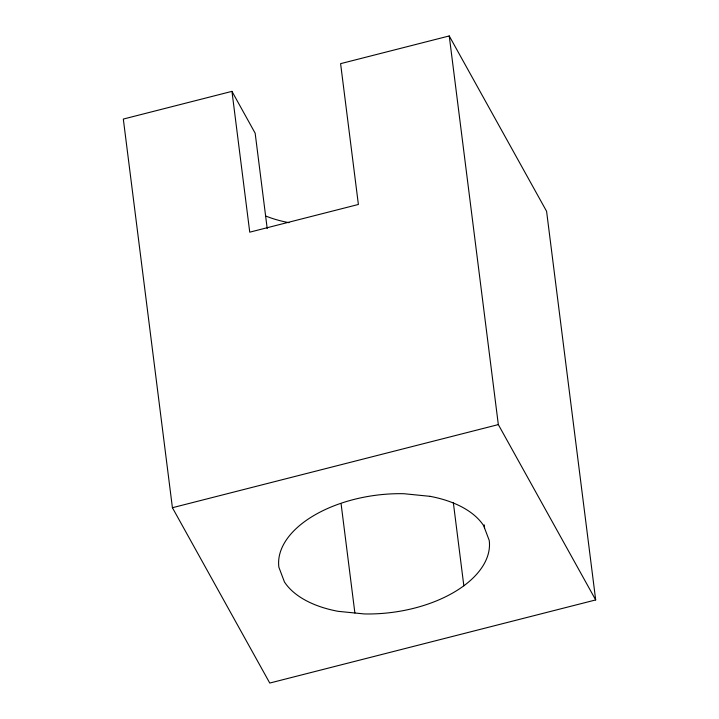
<?xml version="1.0" encoding="UTF-8"?>
<svg xmlns="http://www.w3.org/2000/svg" width="719" height="719" viewBox="0 0 719 719"><rect width="100%" height="100%" fill="white"/><g stroke="black" fill="none" stroke-linecap="round" stroke-linejoin="round"><path stroke-width="1.08" d="M231.958 91.358L123.317 119.066L172.416 507.713L269.76 683.05L595.683 599.934L546.584 211.287L449.24 35.95L340.599 63.658L358.386 204.466L249.745 232.174L231.958 91.358L255.164 133.213L267.207 228.57M172.416 507.713L498.33 424.596L595.683 599.934M449.24 35.95L498.33 424.596M484.175 524.843L484.597 528.186M453.312 502.437L463.836 585.787M341.13 504.082L354.889 613.001M289.011 222.674A106.017 59.129 -7.2 0 1 266.012 216.131M429.989 496.326L403.853 493.71A106.017 59.129 -7.2 0 0 278.882 567.255L284.454 581.977A106.017 59.129 -7.2 0 0 338.11 611.321L364.236 613.936A106.017 59.129 -7.2 0 0 489.217 540.391L483.644 525.67A106.017 59.129 -7.2 0 0 429.989 496.326"/></g></svg>
